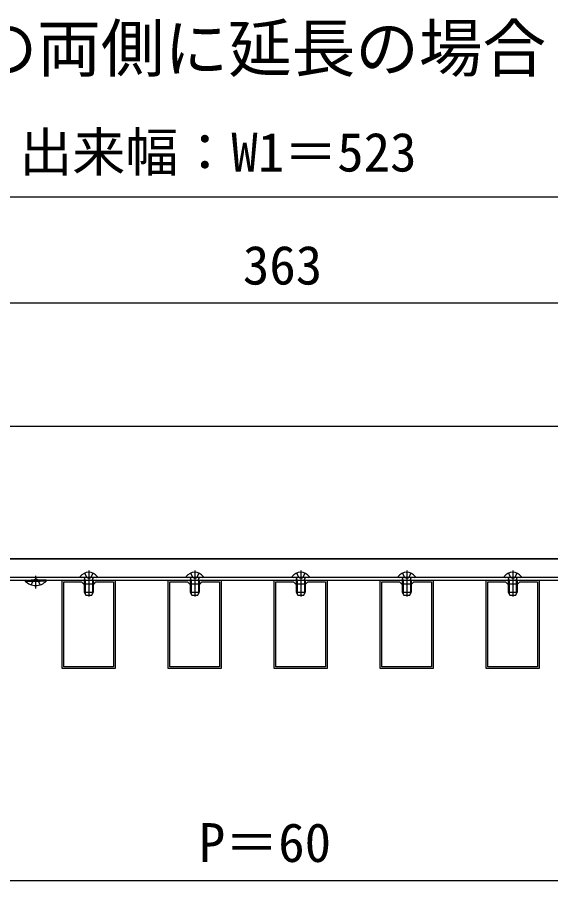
# Model space of a CAD drawing. Units: millimetres, scale not verified. Extents: x -875 to 875, y -1310 to 1300.
# Drawn here: x -456.9 to -305.9, y -1011.3 to -767.1 of the extents above; entities that cross this region are included whole.
import ezdxf
from ezdxf.enums import TextEntityAlignment as Align

# ---------------------------------------------------------------- set-up
doc = ezdxf.new("R2010")
doc.units = ezdxf.units.MM
doc.header["$LTSCALE"] = 4
for name, color, linetype in [('0-1_USER1', 3, 'Continuous'), ('0-2_YKK_11', 7, 'Continuous'), ('0-3_YKK_12', 2, 'Continuous'), ('0-4_YKK_13', 4, 'Continuous'), ('0-5_YKK_D', 6, 'Continuous')]:
    doc.layers.add(name, color=color, linetype=linetype)
doc.styles.add('ＭＳ ゴシック', font='')
doc.styles.get('ＭＳ ゴシック').set_extended_font_data('MS Gothic')

msp = doc.modelspace()

# ---------------------------------------------------------------- linework, layer by layer
at = {"layer": '0-2_YKK_11'}
for points in [[(-444.18, -951.275), (-444.18, -926.275), (-429.18, -926.275), (-429.18, -951.275)], [(-443.68, -950.775), (-443.68, -926.775), (-438.68, -926.775), (-438.18, -927.275), (-435.18, -927.275), (-434.68, -926.775), (-429.68, -926.775), (-429.68, -950.775)], [(-414.18, -951.275), (-414.18, -926.275), (-399.18, -926.275), (-399.18, -951.275)], [(-413.68, -950.775), (-413.68, -926.775), (-408.68, -926.775), (-408.18, -927.275), (-405.18, -927.275), (-404.68, -926.775), (-399.68, -926.775), (-399.68, -950.775)], [(-384.18, -951.275), (-384.18, -926.275), (-369.18, -926.275), (-369.18, -951.275)], [(-383.68, -950.775), (-383.68, -926.775), (-378.68, -926.775), (-378.18, -927.275), (-375.18, -927.275), (-374.68, -926.775), (-369.68, -926.775), (-369.68, -950.775)], [(-354.18, -951.275), (-354.18, -926.275), (-339.18, -926.275), (-339.18, -951.275)], [(-353.68, -950.775), (-353.68, -926.775), (-348.68, -926.775), (-348.18, -927.275), (-345.18, -927.275), (-344.68, -926.775), (-339.68, -926.775), (-339.68, -950.775)], [(-324.18, -951.275), (-324.18, -926.275), (-309.18, -926.275), (-309.18, -951.275)], [(-323.68, -950.775), (-323.68, -926.775), (-318.68, -926.775), (-318.18, -927.275), (-315.18, -927.275), (-314.68, -926.775), (-309.68, -926.775), (-309.68, -950.775)]]:
    msp.add_lwpolyline(points, close=True, dxfattribs=at)
at = {"layer": '0-3_YKK_12'}
msp.add_line((-249.18, -925.525), (-504.18, -925.525), dxfattribs=at)
for points in [[(-285.93, -882.775), (-467.43, -882.775), (-467.43, -920.275), (-285.93, -920.275)], [(-249.18, -920.275), (-504.18, -920.275), (-504.18, -926.275), (-249.18, -926.275)]]:
    msp.add_lwpolyline(points, close=True, dxfattribs=at)
at = {"layer": '0-4_YKK_13'}
for p, q in [((-451.68, -928.651), (-451.68, -925.003)), ((-439.055, -925.225), (-439.055, -925.275)), ((-434.555, -925.525), (-438.805, -925.525)), ((-437.855, -924.269), (-437.252, -925.477)), ((-436.68, -925.782), (-437.252, -925.477)), ((-436.68, -923.525), (-436.68, -930.875)), ((-436.68, -925.782), (-436.107, -925.477)), ((-435.505, -924.269), (-436.107, -925.477)), ((-434.305, -925.225), (-434.305, -925.275)), ((-409.055, -925.225), (-409.055, -925.275)), ((-404.555, -925.525), (-408.805, -925.525)), ((-407.855, -924.269), (-407.252, -925.477)), ((-406.68, -925.782), (-407.252, -925.477)), ((-406.68, -923.525), (-406.68, -930.875)), ((-406.68, -925.782), (-406.107, -925.477)), ((-405.505, -924.269), (-406.107, -925.477)), ((-404.305, -925.225), (-404.305, -925.275)), ((-379.055, -925.225), (-379.055, -925.275)), ((-374.555, -925.525), (-378.805, -925.525)), ((-377.855, -924.269), (-377.252, -925.477)), ((-376.68, -925.782), (-377.252, -925.477)), ((-376.68, -923.525), (-376.68, -930.875)), ((-376.68, -925.782), (-376.107, -925.477)), ((-375.505, -924.269), (-376.107, -925.477)), ((-374.305, -925.225), (-374.305, -925.275)), ((-349.055, -925.225), (-349.055, -925.275)), ((-344.555, -925.525), (-348.805, -925.525)), ((-347.855, -924.269), (-347.252, -925.477)), ((-346.68, -925.782), (-347.252, -925.477)), ((-346.68, -923.525), (-346.68, -930.875)), ((-346.68, -925.782), (-346.107, -925.477)), ((-345.505, -924.269), (-346.107, -925.477)), ((-344.305, -925.225), (-344.305, -925.275)), ((-319.055, -925.225), (-319.055, -925.275)), ((-314.555, -925.525), (-318.805, -925.525)), ((-317.855, -924.269), (-317.252, -925.477)), ((-316.68, -925.782), (-317.252, -925.477)), ((-316.68, -923.525), (-316.68, -930.875)), ((-316.68, -925.782), (-316.107, -925.477)), ((-315.505, -924.269), (-316.107, -925.477)), ((-314.305, -925.225), (-314.305, -925.275)), ((-454.63, -926.275), (-450.43, -926.275)), ((-454.63, -926.275), (-454.63, -926.529)), ((-454.63, -926.529), (-450.43, -926.529)), ((-448.73, -926.275), (-452.93, -926.275)), ((-448.73, -926.529), (-452.93, -926.529)), ((-448.73, -926.275), (-448.73, -926.529)), ((-437.93, -926.225), (-437.822, -925.927)), ((-437.93, -926.225), (-435.43, -926.225)), ((-437.93, -926.225), (-437.93, -929.675)), ((-437.713, -926.225), (-437.81, -925.763)), ((-437.713, -926.225), (-437.713, -930.135)), ((-435.646, -926.225), (-435.549, -925.763)), ((-435.646, -926.225), (-435.646, -930.135)), ((-435.43, -926.225), (-435.538, -925.927)), ((-435.43, -926.225), (-435.43, -929.675)), ((-407.93, -926.225), (-407.822, -925.927)), ((-407.93, -926.225), (-405.43, -926.225)), ((-407.93, -926.225), (-407.93, -929.675)), ((-407.713, -926.225), (-407.81, -925.763)), ((-407.713, -926.225), (-407.713, -930.135)), ((-405.646, -926.225), (-405.549, -925.763)), ((-405.646, -926.225), (-405.646, -930.135)), ((-405.43, -926.225), (-405.538, -925.927)), ((-405.43, -926.225), (-405.43, -929.675)), ((-377.93, -926.225), (-377.822, -925.927)), ((-377.93, -926.225), (-375.43, -926.225)), ((-377.93, -926.225), (-377.93, -929.675)), ((-377.713, -926.225), (-377.81, -925.763)), ((-377.713, -926.225), (-377.713, -930.135)), ((-375.646, -926.225), (-375.549, -925.763)), ((-375.646, -926.225), (-375.646, -930.135)), ((-375.43, -926.225), (-375.538, -925.927)), ((-375.43, -926.225), (-375.43, -929.675)), ((-347.93, -926.225), (-347.822, -925.927)), ((-347.93, -926.225), (-345.43, -926.225)), ((-347.93, -926.225), (-347.93, -929.675)), ((-347.713, -926.225), (-347.81, -925.763)), ((-347.713, -926.225), (-347.713, -930.135)), ((-345.646, -926.225), (-345.549, -925.763)), ((-345.646, -926.225), (-345.646, -930.135)), ((-345.43, -926.225), (-345.538, -925.927)), ((-345.43, -926.225), (-345.43, -929.675)), ((-317.93, -926.225), (-317.822, -925.927)), ((-317.93, -926.225), (-315.43, -926.225)), ((-317.93, -926.225), (-317.93, -929.675)), ((-317.713, -926.225), (-317.81, -925.763)), ((-317.713, -926.225), (-317.713, -930.135)), ((-315.646, -926.225), (-315.549, -925.763)), ((-315.646, -926.225), (-315.646, -930.135)), ((-315.43, -926.225), (-315.538, -925.927)), ((-315.43, -926.225), (-315.43, -929.675)), ((-437.93, -929.675), (-437.53, -930.525)), ((-437.93, -929.675), (-435.43, -929.675)), ((-435.83, -930.525), (-435.43, -929.675)), ((-407.93, -929.675), (-407.53, -930.525)), ((-407.93, -929.675), (-405.43, -929.675)), ((-405.83, -930.525), (-405.43, -929.675)), ((-377.93, -929.675), (-377.53, -930.525)), ((-377.93, -929.675), (-375.43, -929.675)), ((-375.83, -930.525), (-375.43, -929.675)), ((-347.93, -929.675), (-347.53, -930.525)), ((-347.93, -929.675), (-345.43, -929.675)), ((-345.83, -930.525), (-345.43, -929.675)), ((-317.93, -929.675), (-317.53, -930.525)), ((-317.93, -929.675), (-315.43, -929.675)), ((-315.83, -930.525), (-315.43, -929.675)), ((-437.53, -930.525), (-435.83, -930.525)), ((-407.53, -930.525), (-405.83, -930.525)), ((-377.53, -930.525), (-375.83, -930.525)), ((-347.53, -930.525), (-345.83, -930.525)), ((-317.53, -930.525), (-315.83, -930.525))]:
    msp.add_line(p, q, dxfattribs=at)
for points in [[(-452.93, -927.58), (-452.252, -926.191), (-451.68, -925.887)], [(-450.43, -927.58), (-451.107, -926.191), (-451.68, -925.887)]]:
    msp.add_lwpolyline(points, dxfattribs=at)
for centre, radius, start, end in [((-436.68, -926.975), 2.95, 36.38156, 143.61844), ((-438.805, -925.275), 0.25, 180, 270), ((-438.103, -925.825), 0.3, 340.03043, 90), ((-435.256, -925.825), 0.3, 90, 199.96957), ((-434.555, -925.275), 0.25, 270, 0), ((-406.68, -926.975), 2.95, 36.38156, 143.61844), ((-408.805, -925.275), 0.25, 180, 270), ((-408.103, -925.825), 0.3, 340.03043, 90), ((-405.256, -925.825), 0.3, 90, 199.96957), ((-404.555, -925.275), 0.25, 270, 0), ((-376.68, -926.975), 2.95, 36.38156, 143.61844), ((-378.805, -925.275), 0.25, 180, 270), ((-378.103, -925.825), 0.3, 340.03043, 90), ((-375.256, -925.825), 0.3, 90, 199.96957), ((-374.555, -925.275), 0.25, 270, 0), ((-346.68, -926.975), 2.95, 36.38156, 143.61844), ((-348.805, -925.275), 0.25, 180, 270), ((-348.103, -925.825), 0.3, 340.03043, 90), ((-345.256, -925.825), 0.3, 90, 199.96957), ((-344.555, -925.275), 0.25, 270, 0), ((-316.68, -926.975), 2.95, 36.38156, 143.61844), ((-318.805, -925.275), 0.25, 180, 270), ((-318.103, -925.825), 0.3, 340.03043, 90), ((-315.256, -925.825), 0.3, 90, 199.96957), ((-314.555, -925.275), 0.25, 270, 0), ((-451.68, -923.659), 4.116, 224.2189, 315.7811)]:
    msp.add_arc(centre, radius, start, end, dxfattribs=at)
at = {"layer": '0-5_YKK_D'}
for p, q in [((-259.93, -817.954), (-493.43, -817.954)), ((-285.93, -847.954), (-467.43, -847.954)), ((-256.68, -1011.275), (-496.68, -1011.275))]:
    msp.add_line(p, q, dxfattribs=at)

# ---------------------------------------------------------------- texts
at = {"layer": '0-1_USER1', "style": 'ＭＳ ゴシック'}
msp.add_text('・宅配ﾎﾞｯｸｽｽｸﾘｰﾝ 細格子 ﾎﾟｽﾃｨﾓ 宅配ﾎﾞｯｸｽの両側に延長の場合', height=13.2, dxfattribs=at).set_placement((-829.295, -786.375), align=Align.BOTTOM_LEFT)
at = {"layer": '0-5_YKK_D', "style": 'ＭＳ ゴシック'}
for s, p in [('出来幅：W1＝523', (-456.325, -813.994)), ('363', (-393.043, -845.954)), ('P＝60', (-405.529, -1009.275))]:
    msp.add_text(s, height=11, dxfattribs=at).set_placement(p, align=Align.BOTTOM_LEFT)

doc.saveas('drawing.dxf')
